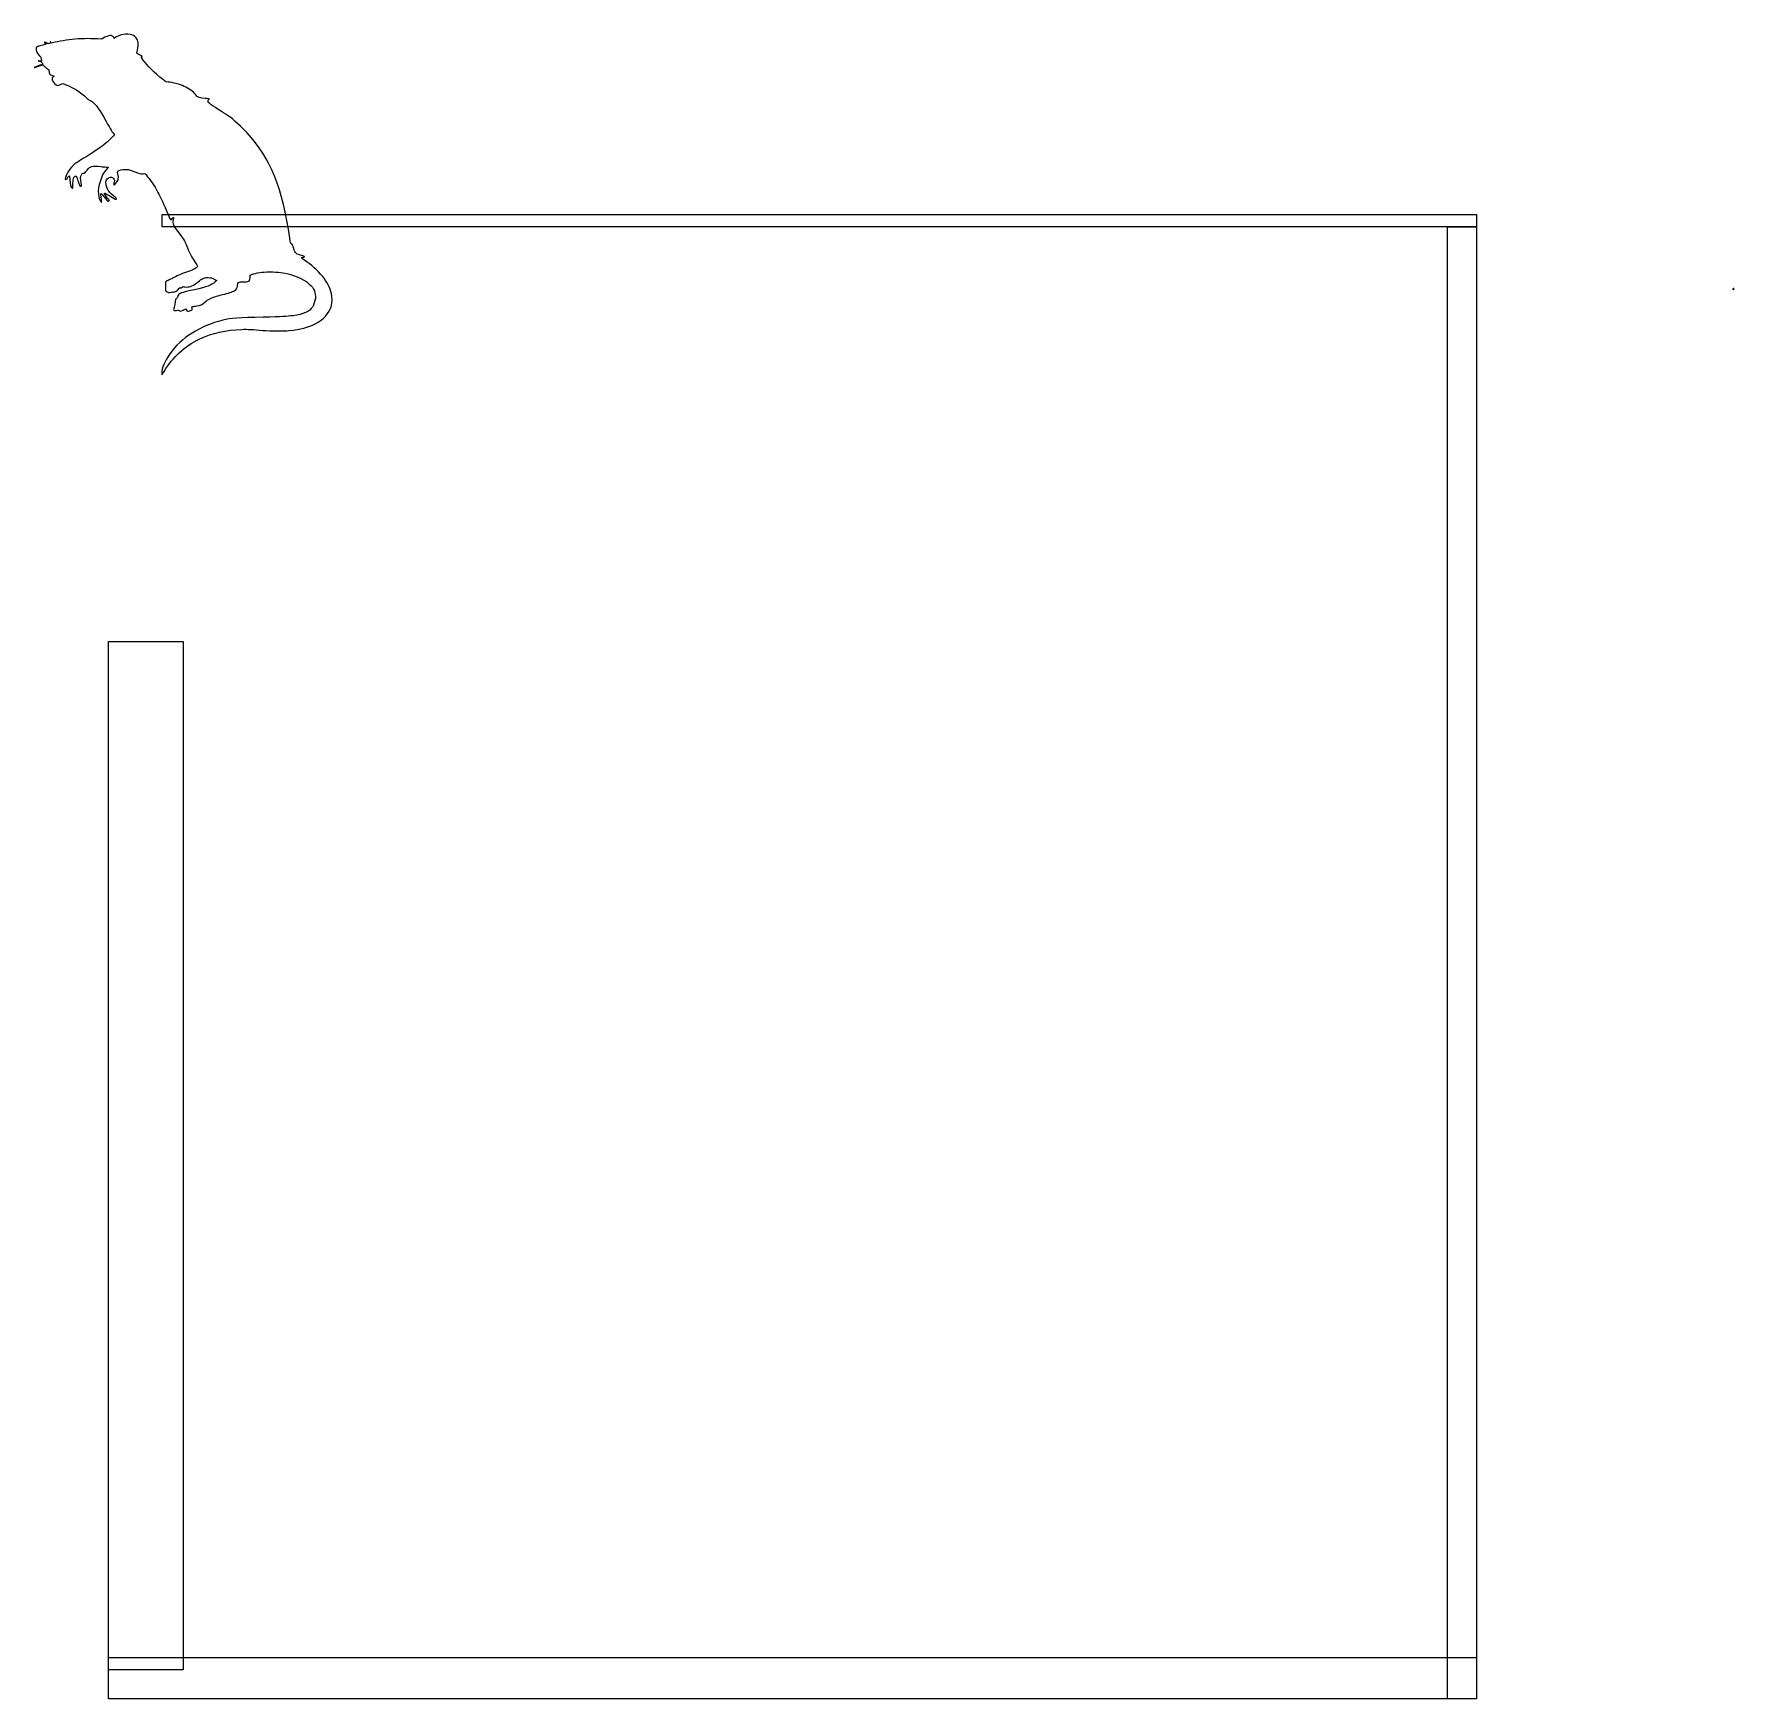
# Model space of a CAD drawing. Extents: x 102 to 2293, y -1445 to 700.
import ezdxf

# ---------------------------------------------------------------- set-up
doc = ezdxf.new("R2010")
doc.units = 0
doc.layers.add('Layer_1', color=7, linetype='CONTINUOUS')

msp = doc.modelspace()

# ---------------------------------------------------------------- linework, layer by layer
at = {"layer": 'Layer_1', "color": 7}
for points in [[(116.131184, 689.406837), (115.007927, 689.406837), (116.318412, 688.789463)], [(191.089743, 694.654469), (189.180207, 693.419726), (183.863466, 693.831314)], [(206.029032, 695.306143), (204.943221, 694.482976), (204.531361, 695.61483)], [(217.186444, 699.696386), (217.186699, 699.696351)], [(107.519672, 658.538212), (113.09851, 660.253136), (114.820841, 658.744002)], [(274.734553, 638.199207), (271.551988, 638.405002), (267.246181, 641.903448)], [(154.846159, 517.057002), (156.006853, 517.605761), (156.718253, 516.130951)], [(242.6098, 520.143846), (244.594216, 520.38394), (246.279098, 518.531839)], [(187.607761, 484.88502), (188.768458, 483.238687), (188.880795, 484.404831)], [(334.754192, 383.910293), (337.337688, 382.401156), (335.50302, 380.82342)], [(380.283364, 386.654145), (380.283364, 389.569521), (382.267757, 390.255506)], [(305.549603, 346.662142), (305.324816, 348.479943), (306.597827, 348.960132)], [(266.535062, 263.111046), (266.647399, 260.950252), (269.455533, 265.340438)]]:
    msp.add_lwpolyline(points, dxfattribs=at)
for points in [[(267.217978, 467.784631), (1961.379862, 467.784631), (1961.379862, 451.751717), (267.217978, 451.751717)], [(1923.969278, 451.751718), (1961.379774, 451.751718), (1961.379774, -1445.495859), (1923.969278, -1445.495859)], [(2292.730199, 372.297988), (2292.730199, 372.297988)], [(197.7413, -82.684355), (293.939766, -82.684355), (293.939766, -1408.085425), (197.7413, -1408.085425)], [(197.7413, -1392.05233), (1961.37984, -1392.05233), (1961.37984, -1445.495924), (197.7413, -1445.495924)]]:
    msp.add_lwpolyline(points, close=True, dxfattribs=at)
for points in [[(104.711417, 682.169859), (103.625606, 679.803259), (105.572582, 674.96718), (108.792598, 672.086103)], [(113.173288, 685.908394), (107.070267, 684.227769), (105.273045, 683.438905), (104.711417, 682.169859)], [(116.318412, 688.789463), (118.71468, 687.691913), (118.26536, 687.280331), (113.173288, 685.908394)], [(118.377697, 688.412186), (117.628869, 689.063848), (116.842595, 689.406837), (116.131184, 689.406837)], [(121.073502, 687.794814), (119.575845, 687.417525), (119.463508, 687.451825), (118.377697, 688.412186)], [(122.683524, 688.892366), (122.683524, 688.343584), (122.309096, 688.069199), (121.073502, 687.794814)], [(123.057924, 690.09281), (122.870837, 689.818416), (122.683524, 689.269643), (122.683524, 688.892366)], [(129.048608, 689.612635), (122.833278, 688.206396), (123.432352, 688.206396), (123.432352, 689.475438)], [(123.432352, 689.475438), (123.432352, 690.332896), (123.3201, 690.470087), (123.057924, 690.09281)], [(158.62767, 693.865641), (148.668154, 693.076776), (137.173496, 691.430451), (129.048608, 689.612635)], [(183.863466, 693.831314), (177.348589, 694.311483), (164.431154, 694.311483), (158.62767, 693.865641)], [(199.66392, 698.187212), (197.529738, 697.981416), (193.710668, 696.403695), (191.089743, 694.654469)], [(202.809036, 697.56984), (201.723222, 698.255813), (201.199037, 698.358705), (199.66392, 698.187212)], [(204.531361, 695.61483), (204.306715, 696.266504), (203.557873, 697.08966), (202.809036, 697.56984)], [(217.186699, 699.696351), (213.217869, 699.044681), (208.537634, 697.19256), (206.029032, 695.306143)], [(227.932248, 699.044715), (225.53598, 699.86787), (220.219234, 700.176557), (217.186444, 699.696386)], [(234.709226, 693.282566), (233.211552, 696.026443), (230.890158, 698.015752), (227.932248, 699.044715)], [(234.409691, 675.85894), (235.869919, 681.483895), (236.206896, 683.610398), (236.057131, 687.211733)], [(236.057131, 687.211733), (235.907348, 690.675883), (235.795039, 691.258955), (234.709226, 693.282566)], [(107.332472, 659.01839), (104.262239, 657.920837), (101.79108, 656.994781), (101.865971, 656.926183)], [(101.865971, 656.926183), (101.903389, 656.891884), (104.449439, 657.612153), (107.519672, 658.538212)], [(109.54154, 665.363608), (106.883181, 665.94668), (106.583615, 665.740896), (109.017357, 665.054923)], [(112.948756, 661.144895), (112.948756, 661.076297), (110.440151, 660.150238), (107.332472, 659.01839)], [(108.792598, 672.086103), (110.5149, 670.54267), (110.627237, 670.268285), (111.076529, 667.901699)], [(109.017357, 665.054923), (111.076642, 664.437549), (111.376179, 664.266056), (112.125036, 662.825517)], [(111.338734, 665.192112), (111.263899, 665.089214), (110.440151, 665.192112), (109.54154, 665.363608)], [(111.076529, 667.901699), (111.301316, 666.495459), (111.450957, 665.260713), (111.338734, 665.192112)], [(112.125036, 662.825517), (112.574327, 661.96806), (112.948756, 661.213491), (112.948756, 661.144895)], [(114.820841, 658.744002), (115.756869, 657.920837), (117.4792, 656.617496), (118.639902, 655.828631)], [(238.00411, 673.286559), (234.821546, 674.86428), (234.259926, 675.275868), (234.409691, 675.85894)], [(241.0369, 671.297247), (241.561074, 671.365874), (240.66248, 671.948909), (238.00411, 673.286559)], [(242.497125, 666.52975), (240.100846, 669.753816), (239.688992, 671.091454), (241.0369, 671.297247)], [(267.246181, 641.903448), (258.335022, 649.106127), (247.102478, 660.253133), (242.497125, 666.52975)], [(118.639902, 655.828631), (120.437096, 654.662483), (120.811524, 654.216602), (120.998752, 653.153349)], [(120.998752, 653.153349), (121.785026, 648.145772), (122.047118, 647.802788), (125.604088, 646.84243)], [(125.005014, 642.520823), (124.855345, 640.7373), (125.903625, 638.816587), (128.225001, 636.518588)], [(126.502699, 644.78452), (125.304551, 644.064253), (125.117323, 643.755566), (125.005014, 642.520823)], [(125.604088, 646.84243), (127.96291, 646.225058), (128.150138, 645.779177), (126.502699, 644.78452)], [(128.225001, 636.518588), (131.33268, 633.466023), (132.643165, 633.225934), (135.900598, 635.078052)], [(135.900598, 635.078052), (137.136163, 635.76402), (138.521511, 636.347095), (139.008277, 636.347095)], [(139.008277, 636.347095), (140.393625, 636.347095), (152.375003, 630.756442), (156.755696, 628.081163)], [(295.477313, 632.745748), (289.524076, 635.455327), (280.80013, 637.753326), (274.734553, 638.199207)], [(156.755696, 628.081163), (161.173828, 625.371582), (166.378243, 621.221468), (169.485917, 617.963111)], [(169.485917, 617.963111), (170.946147, 616.41968), (172.181727, 615.527921), (173.791726, 614.807651)], [(173.791726, 614.807651), (175.214517, 614.190277), (176.936839, 613.024129), (178.509399, 611.583593)], [(310.004759, 622.181815), (306.89708, 626.023247), (301.393134, 630.036167), (295.477313, 632.745748)], [(322.510337, 617.071343), (315.28406, 617.38003), (313.224746, 618.23749), (310.004759, 622.181815)], [(327.714746, 616.591165), (327.565077, 616.728362), (325.206142, 616.968448), (322.510337, 617.071343)], [(326.14217, 613.435703), (325.955083, 614.155972), (326.104753, 614.533255), (326.965918, 615.356419)], [(326.965918, 615.356419), (327.527518, 615.905195), (327.864501, 616.453971), (327.714746, 616.591165)], [(178.509399, 611.583593), (183.114743, 607.330585), (186.184973, 602.768883), (194.68427, 587.643253)], [(343.590094, 600.230792), (331.009625, 608.188037), (326.703827, 611.48069), (326.14217, 613.435703)], [(353.324948, 593.919873), (351.377972, 595.257511), (346.997282, 598.104281), (343.590094, 600.230792)], [(376.538882, 572.792006), (371.034935, 578.828537), (357.668192, 591.004494), (353.324948, 593.919873)], [(205.43008, 570.939894), (205.43008, 569.67086), (197.904271, 562.19379), (191.876134, 557.494894)], [(194.68427, 587.643253), (200.637522, 577.010727), (202.996358, 573.340793), (204.6438, 571.968856)], [(204.6438, 571.968856), (205.05566, 571.591568), (205.43008, 571.145689), (205.43008, 570.939894)], [(431.428677, 437.141509), (422.59235, 500.696617), (406.941676, 539.351008), (376.538882, 572.792006)], [(191.876134, 557.494894), (186.297299, 553.104709), (176.48754, 546.553672), (165.704292, 540.002665)], [(152.71198, 531.153666), (149.229867, 527.792428), (146.534063, 524.259666), (144.549641, 520.452539)], [(165.704292, 540.002665), (157.42965, 534.960794), (154.846159, 533.211591), (152.71198, 531.153666)], [(170.421959, 524.808454), (172.780795, 527.826728), (174.315912, 528.992872), (176.56242, 529.575931)], [(176.56242, 529.575931), (178.546839, 530.090419), (183.264508, 529.987521), (187.794972, 529.370135)], [(187.794972, 529.370135), (189.966597, 529.061443), (193.074267, 528.787077), (194.646827, 528.787077)], [(197.567291, 528.615581), (197.567291, 528.203991), (196.369152, 526.660554), (194.497061, 524.602658)], [(194.646827, 528.787077), (196.256823, 528.752778), (197.567291, 528.68418), (197.567291, 528.615581)], [(144.549641, 520.452539), (142.864784, 517.262769), (141.404545, 512.97548), (141.891282, 512.56389)], [(141.891282, 512.56389), (142.340573, 512.152299), (143.913149, 513.387043), (145.560589, 515.479266)], [(145.560589, 515.479266), (146.4592, 516.611112), (147.320365, 517.537162), (147.432674, 517.537162)], [(147.432674, 517.537162), (147.544926, 517.571461), (147.807102, 515.067676), (148.069193, 512.015102)], [(148.069193, 512.015102), (148.293981, 508.928258), (148.74313, 505.635619), (149.042667, 504.675241)], [(149.042667, 504.675241), (149.716633, 502.754513), (151.064529, 500.902413), (151.513838, 501.348274)], [(151.513838, 501.348274), (151.701038, 501.485471), (151.88826, 504.26365), (151.963138, 507.45342)], [(151.963138, 507.45342), (152.112892, 514.141625), (152.674534, 516.028025), (154.846159, 517.057002)], [(156.718253, 516.130951), (157.05523, 515.30777), (157.916392, 512.803984), (158.590341, 510.540293)], [(158.590341, 510.540293), (160.013132, 505.875685), (160.537317, 504.70954), (161.660574, 504.160753)], [(162.559176, 508.379471), (161.548248, 513.695735), (161.623131, 516.748309), (162.821268, 518.840504)], [(161.660574, 504.160753), (163.158248, 503.440498), (163.308013, 504.195052), (162.559176, 508.379471)], [(162.821268, 518.840504), (163.570102, 520.246743), (163.907079, 520.521137), (165.067775, 520.692633)], [(165.067775, 520.692633), (167.089635, 520.967027), (167.950797, 521.652983), (170.421959, 524.808454)], [(189.142877, 516.028025), (183.751251, 502.44582), (183.189626, 491.058737), (187.607761, 484.88502)], [(194.497061, 524.602658), (191.576597, 521.481487), (190.752877, 520.143846), (189.142877, 516.028025)], [(194.571952, 508.85966), (194.571952, 512.289496), (194.946372, 513.07835), (197.529857, 514.587487)], [(196.893349, 499.393276), (195.433115, 502.102857), (194.571952, 505.601291), (194.571952, 508.85966)], [(197.529857, 514.587487), (200.075902, 516.062324), (200.974507, 516.130923), (202.809158, 515.136274)], [(202.809158, 515.136274), (205.355197, 513.695735), (205.954274, 512.220898), (205.205434, 509.477017)], [(205.205434, 509.477017), (204.606366, 507.419121), (204.643809, 505.532693), (205.24288, 505.326898)], [(205.24288, 505.326898), (205.654745, 505.224), (209.21171, 510.265899), (210.110318, 512.220898)], [(210.072844, 519.697956), (209.211681, 522.750529), (209.436335, 523.436485), (211.458195, 524.362564)], [(210.110318, 512.220898), (210.821717, 513.798633), (210.821717, 517.091272), (210.072844, 519.697956)], [(211.458195, 524.362564), (213.480054, 525.254315), (218.984, 525.974598), (221.792145, 525.665906)], [(221.792145, 525.665906), (224.300747, 525.391512), (226.285163, 524.774154), (231.826552, 522.544734)], [(231.826552, 522.544734), (237.030965, 520.452539), (239.801666, 519.835153), (242.6098, 520.143846)], [(246.279098, 518.531839), (251.520956, 512.872583), (256.80026, 505.15543), (261.592818, 496.134907)], [(187.832424, 494.145581), (187.832424, 495.037361), (187.832424, 495.037361), (188.6187, 494.385676)], [(188.431492, 489.412403), (188.094515, 491.538926), (187.832424, 493.631121), (187.832424, 494.145581)], [(188.880795, 484.404831), (188.955686, 485.056517), (188.731012, 487.320208), (188.431492, 489.412403)], [(188.6187, 494.385676), (189.068003, 494.042712), (190.603117, 492.259181), (192.063348, 490.47565)], [(192.063348, 490.47565), (195.021255, 486.80572), (197.117997, 484.644926), (197.791951, 484.644926)], [(194.983812, 490.612847), (193.561024, 492.29348), (192.175676, 494.900164), (192.512653, 495.208857)], [(192.512653, 495.208857), (192.774745, 495.448951), (196.107069, 493.69972), (199.439391, 491.504598)], [(198.503345, 485.365181), (198.765437, 486.119764), (198.503345, 486.531326), (194.983812, 490.612847)], [(206.553336, 489.789694), (201.87311, 493.356728), (198.091485, 497.129584), (196.893349, 499.393276)], [(197.791951, 484.644926), (198.054043, 484.644926), (198.39102, 484.98789), (198.503345, 485.365181)], [(199.439391, 491.504598), (205.130551, 487.834668), (205.916828, 487.388806), (207.002648, 487.388806)], [(207.002648, 487.388806), (208.799853, 487.388806), (208.68753, 488.143361), (206.553336, 489.789694)], [(261.592818, 496.134907), (265.299559, 489.172337), (267.471184, 484.47343), (272.638154, 472.160268)], [(272.638154, 472.160268), (276.457218, 463.036876), (277.58048, 460.807483), (278.441643, 460.807483)], [(278.441643, 460.807483), (278.703734, 460.807483), (279.377685, 461.493439), (279.939317, 462.31662)], [(281.212333, 460.635987), (279.752105, 456.177175), (281.362088, 452.987433), (291.84582, 439.370929)], [(279.939317, 462.31662), (281.699076, 465.129099), (282.37303, 464.23732), (281.212333, 460.635987)], [(291.84582, 439.370929), (295.589991, 434.534854), (296.675802, 432.545528), (298.660224, 426.852)], [(298.660224, 426.852), (300.869291, 420.438189), (304.351398, 413.852854), (309.930236, 405.484016)], [(433.450545, 429.835946), (432.327288, 430.624828), (432.289843, 430.727698), (431.428677, 437.141509)], [(436.670532, 423.765099), (435.846813, 427.092066), (434.94823, 428.772699), (433.450545, 429.835946)], [(439.70332, 417.557083), (438.318, 418.826126), (437.456835, 420.541058), (436.670532, 423.765099)], [(446.929597, 414.641707), (444.009146, 415.156195), (441.126113, 416.32234), (439.70332, 417.557083)], [(307.084649, 396.635017), (305.849055, 396.01766), (301.880211, 394.508523), (298.285824, 393.23948)], [(312.513704, 401.1624), (312.513704, 400.339276), (309.443471, 397.732564), (307.084649, 396.635017)], [(309.930236, 405.484016), (311.353002, 403.39182), (312.513704, 401.436822), (312.513704, 401.1624)], [(449.063773, 409.634164), (447.45378, 410.731682), (446.218214, 411.829228), (446.293077, 412.035052)], [(446.293077, 412.035052), (446.367912, 412.275146), (447.26658, 412.480913), (448.277499, 412.549512)], [(450.411704, 412.926803), (450.935887, 413.406964), (449.36331, 414.195846), (446.929597, 414.641707)], [(448.277499, 412.549512), (449.288447, 412.61811), (450.224476, 412.789606), (450.411704, 412.926803)], [(485.345055, 365.560583), (481.713052, 381.063515), (469.806576, 395.537471), (449.063773, 409.634164)], [(271.252806, 380.651924), (271.140469, 380.308961), (271.140469, 374.443909), (271.327725, 369.470636)], [(274.734901, 382.641222), (272.900242, 381.78377), (271.365137, 380.892019), (271.252806, 380.651924)], [(280.500936, 385.522328), (279.153031, 384.767745), (276.569552, 383.464403), (274.734901, 382.641222)], [(298.285824, 393.23948), (291.508838, 390.838564), (284.769298, 387.923216), (280.500936, 385.522328)], [(288.55097, 372.145918), (288.813175, 372.763276), (289.262353, 373.174866), (289.636781, 373.140567)], [(289.636781, 373.140567), (291.09702, 373.00337), (291.92074, 373.243465), (292.93166, 373.998019)], [(292.93166, 373.998019), (293.792825, 374.649704), (294.167225, 374.752602), (294.916082, 374.478208)], [(294.916082, 374.478208), (295.440265, 374.272413), (297.050258, 374.100945), (298.473052, 374.100945)], [(298.473052, 374.100945), (303.115833, 374.066646), (307.459077, 376.055943), (313.487235, 380.85772)], [(335.50302, 380.82342), (329.961628, 376.124542), (325.01931, 374.272441), (308.507471, 370.602482)], [(313.487235, 380.85772), (315.35932, 382.401156), (317.980261, 384.218986), (319.290718, 384.904942)], [(319.290718, 384.904942), (321.64954, 386.173984), (321.724431, 386.208283), (325.65583, 386.208283)], [(325.65583, 386.208283), (330.261165, 386.208283), (331.234668, 385.968189), (334.754192, 383.910293)], [(360.251972, 369.333411), (362.648268, 370.499556), (363.621742, 372.283087), (364.18337, 376.227411)], [(364.18337, 376.227411), (364.744998, 380.617625), (364.932198, 380.720523), (371.072665, 380.686224)], [(371.072665, 380.686224), (379.04777, 380.617625), (380.283364, 381.440778), (380.283364, 386.654145)], [(382.267757, 390.255506), (385.188236, 391.318753), (389.007298, 392.244803), (393.200787, 392.930787)], [(393.200787, 392.930787), (398.891962, 393.891137), (412.333569, 393.788239), (419.5224, 392.759291)], [(419.5224, 392.759291), (435.921931, 390.461272), (448.689572, 385.385131), (456.702151, 378.010942)], [(456.702151, 378.010942), (462.880035, 372.351685), (465.276331, 366.55526), (464.490028, 359.318268)], [(271.327725, 369.470636), (271.327725, 369.230542), (271.777025, 368.85325), (272.376099, 368.647455)], [(272.376099, 368.647455), (272.937719, 368.407361), (273.724004, 367.858602), (274.173304, 367.378413)], [(274.173304, 367.378413), (274.959578, 366.520961), (274.959578, 366.520961), (276.607018, 367.104019)], [(276.607018, 367.104019), (277.543069, 367.412712), (279.078185, 367.687106), (280.089116, 367.687106)], [(280.089116, 367.687106), (281.100044, 367.687106), (282.560272, 367.858602), (283.383992, 368.098696)], [(283.159349, 351.80691), (282.822372, 349.371723), (282.298184, 346.867937), (281.998641, 346.181981)], [(285.780274, 359.867055), (284.582126, 359.386894), (283.870743, 357.260372), (283.159349, 351.80691)], [(283.383992, 368.098696), (285.1812, 368.578885), (287.91445, 370.739679), (288.55097, 372.145918)], [(286.866085, 361.067499), (286.79125, 360.621609), (286.304457, 360.07285), (285.780274, 359.867055)], [(287.277931, 362.782431), (287.165679, 362.267943), (286.978422, 361.513389), (286.866085, 361.067499)], [(288.700724, 364.806057), (288.026787, 364.188671), (287.390268, 363.262592), (287.277931, 362.782431)], [(308.507471, 370.602482), (294.691436, 367.515609), (290.235855, 366.212268), (288.700724, 364.806057)], [(311.764791, 349.817584), (316.557354, 350.297773), (318.167348, 351.018028), (322.023855, 354.619389)], [(322.023855, 354.619389), (324.270369, 356.711584), (325.618271, 357.637635), (328.501304, 359.009575)], [(328.501304, 359.009575), (333.106639, 361.204668), (335.65269, 362.027849), (345.013143, 364.394438)], [(345.013143, 364.394438), (352.913386, 366.383764), (357.106876, 367.755704), (360.251972, 369.333411)], [(464.490028, 359.318268), (464.115628, 355.95703), (462.430743, 350.94943), (460.783276, 348.274148)], [(485.195386, 350.057679), (486.281197, 354.070602), (486.356088, 361.307565), (485.345055, 365.560583)], [(2292.072523, 371.858543), (2291.96234, 371.592538), (2292.023244, 371.286353), (2292.226835, 371.082761)], [(2292.072523, 371.858543), (2291.96234, 371.592538), (2292.023244, 371.286353), (2292.226835, 371.082761)], [(2292.730199, 372.297988), (2292.442277, 372.297988), (2292.182706, 372.124548), (2292.072523, 371.858543)], [(2292.730199, 372.297988), (2292.442277, 372.297988), (2292.182706, 372.124548), (2292.072523, 371.858543)], [(2292.226835, 371.082761), (2292.430427, 370.87917), (2292.736612, 370.818266), (2293.002617, 370.928448)], [(2292.226835, 371.082761), (2292.430427, 370.87917), (2292.736612, 370.818266), (2293.002617, 370.928448)], [(2293.233562, 372.089488), (2293.100062, 372.222988), (2292.918997, 372.297988), (2292.730199, 372.297988)], [(2293.233562, 372.089488), (2293.100062, 372.222988), (2292.918997, 372.297988), (2292.730199, 372.297988)], [(2293.002617, 370.928448), (2293.268622, 371.038631), (2293.442062, 371.298203), (2293.442062, 371.586124)], [(2293.002617, 370.928448), (2293.268622, 371.038631), (2293.442062, 371.298203), (2293.442062, 371.586124)], [(2293.442062, 371.586124), (2293.442062, 371.774922), (2293.367062, 371.955988), (2293.233562, 372.089488)], [(2293.442062, 371.586124), (2293.442062, 371.774922), (2293.367062, 371.955988), (2293.233562, 372.089488)], [(345.162926, 331.330706), (316.182954, 324.23091), (291.43389, 308.590809), (276.906458, 288.148961)], [(281.998641, 346.181981), (281.474467, 345.050107), (281.474467, 344.878639), (282.036115, 344.295553)], [(282.036115, 344.295553), (282.822401, 343.540998), (285.293565, 343.472372), (287.090759, 344.158356)], [(287.090759, 344.158356), (288.251461, 344.604217), (288.363798, 344.604217), (288.738198, 343.883962)], [(288.738198, 343.883962), (289.374718, 342.717789), (290.497975, 342.854986), (294.129836, 344.50132)], [(294.129836, 344.50132), (296.001921, 345.358772), (297.611915, 346.079055), (297.686806, 346.079055)], [(297.686806, 346.079055), (297.799058, 346.079055), (297.986343, 345.530268), (298.136098, 344.878611)], [(298.136098, 344.878611), (298.360602, 343.712466), (299.596337, 342.512022), (300.195411, 342.854986)], [(300.195411, 342.854986), (300.34508, 342.923584), (301.356113, 343.163679), (302.441924, 343.335175)], [(302.441924, 343.335175), (305.324929, 343.849663), (305.84914, 344.432721), (305.549603, 346.662142)], [(306.597827, 348.960132), (307.309209, 349.234526), (309.630614, 349.646088), (311.764791, 349.817584)], [(397.244494, 335.27503), (365.905701, 334.623373), (355.421991, 333.834491), (345.162926, 331.330706)], [(435.697257, 337.161458), (427.27286, 336.029584), (422.25565, 335.789518), (397.244494, 335.27503)], [(460.783276, 348.274148), (457.188888, 342.58062), (449.026554, 338.944961), (435.697257, 337.161458)], [(464.265411, 326.768995), (475.460504, 332.49685), (482.536998, 340.385499), (485.195386, 350.057679)], [(289.112485, 289.315077), (297.574356, 297.100857), (305.624353, 302.588589), (315.696189, 307.356066)], [(315.696189, 307.356066), (331.871074, 315.073219), (348.68245, 318.846047), (369.575008, 319.532031)], [(369.575008, 319.532031), (376.951039, 319.772126), (384.139871, 319.429134), (396.944986, 318.262989)], [(396.944986, 318.262989), (406.867068, 317.371238), (424.090318, 317.199742), (430.455402, 317.919997)], [(430.455402, 317.919997), (445.581921, 319.634929), (455.279357, 322.173014), (464.265411, 326.768995)], [(276.906458, 288.148961), (270.578781, 279.265635), (266.235531, 268.804602), (266.535062, 263.111046)], [(269.455533, 265.340438), (275.932964, 275.561405), (281.436919, 282.249609), (289.112485, 289.315077)]]:
    msp.add_open_spline(points, degree=3, dxfattribs=at)

doc.saveas('drawing.dxf')
